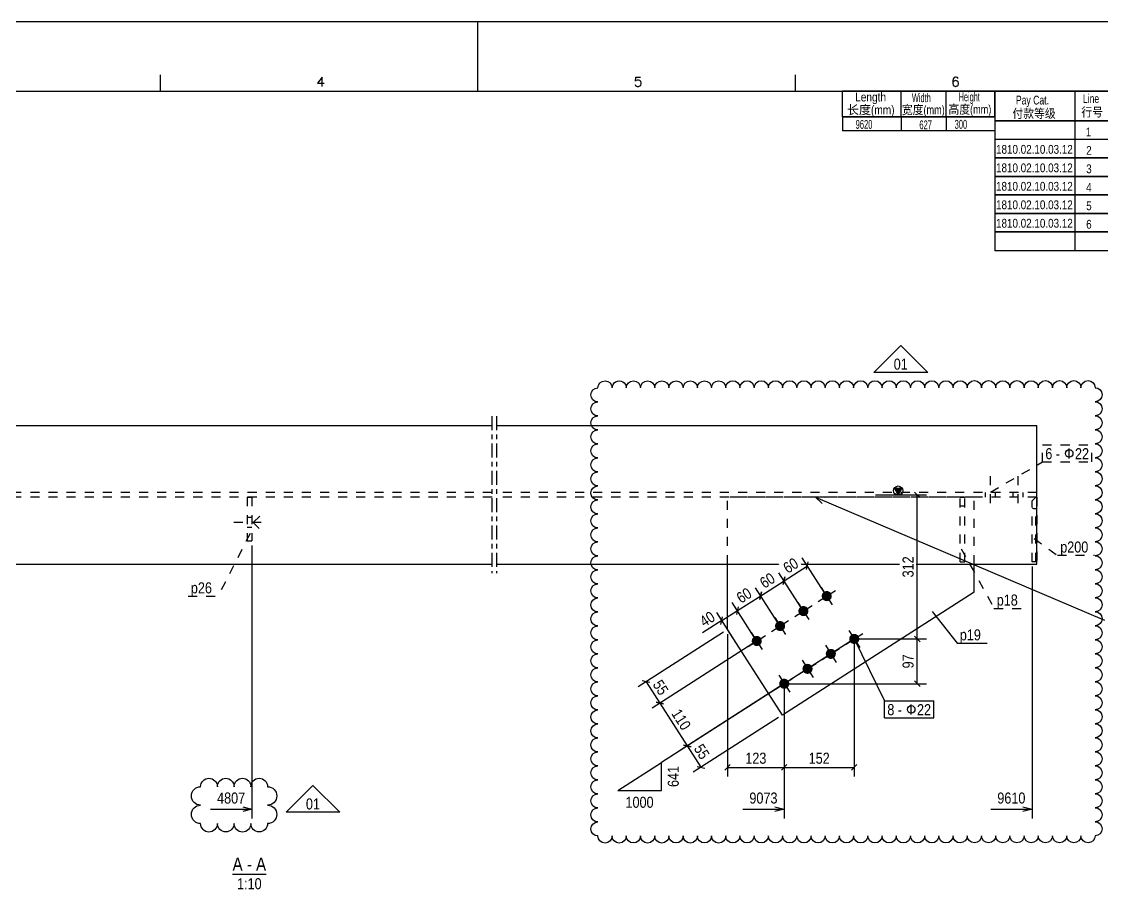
# Model space of a CAD drawing. Header units: millimetres. Extents: x -67 to 528, y -158 to 263.
# Drawn here: x 139.4 to 373.4, y 74.9 to 262.7 of the extents above; entities that cross this region are included whole.
import ezdxf

# ---------------------------------------------------------------- set-up
doc = ezdxf.new("R2010")
doc.units = ezdxf.units.MM
doc.linetypes.add('DXK_LINE_DOT2', pattern=[3.9198, 1.9599, -1.9599])
doc.linetypes.add('DXK_LINE_DOT3', pattern=[5.9187, 2.979, -0.9799, 0.9799, -0.9799])
doc.layers.add('WELD_LABELS', color=5, linetype='Continuous')
doc.styles.add('Arial', font='ARIAL.TTF', dxfattribs={"height": 0.2})
doc.styles.add('Arial Narrow', font='ARIALN.TTF', dxfattribs={"height": 0.2})

# ---------------------------------------------------------------- blocks, each defined once
blk = doc.blocks.new('Unknown-251777343-6207')
at = {"color": 7, "linetype": 'Continuous'}
for p, q in [((-66.84, 262.73), (528.16, 262.73)), ((238.17, 262.73), (238.17, 247.71)), ((169.43, 251.22), (169.43, 247.71)), ((204.47, 250.72), (203.52, 249.38)), ((204.47, 248.71), (204.47, 250.72)), ((272.35, 249.86), (272.45, 250.72)), ((272.45, 250.72), (273.4, 250.72)), ((306.92, 251.22), (306.92, 247.71)), ((341.34, 250.62), (341.15, 250.33)), ((341.62, 250.72), (341.34, 250.62)), ((341.81, 250.72), (341.62, 250.72)), ((342.1, 250.62), (341.81, 250.72)), ((342.19, 250.43), (342.1, 250.62)), ((203.52, 249.38), (204.95, 249.38)), ((272.26, 249.09), (272.35, 248.9)), ((272.45, 249.95), (272.35, 249.86)), ((272.35, 248.9), (272.45, 248.81)), ((272.73, 250.05), (272.45, 249.95)), ((272.45, 248.81), (272.73, 248.71)), ((273.02, 250.05), (272.73, 250.05)), ((272.73, 248.71), (273.02, 248.71)), ((273.3, 249.95), (273.02, 250.05)), ((273.02, 248.71), (273.3, 248.81)), ((273.49, 249.76), (273.3, 249.95)), ((273.3, 248.81), (273.49, 249)), ((273.59, 249.48), (273.49, 249.76)), ((273.49, 249), (273.59, 249.28)), ((273.59, 249.28), (273.59, 249.48)), ((341.15, 250.33), (341.05, 249.86)), ((341.05, 249.86), (341.05, 249.38)), ((341.15, 249.67), (341.05, 249.38)), ((341.05, 249.38), (341.15, 249)), ((341.34, 249.86), (341.15, 249.67)), ((341.15, 249), (341.34, 248.81)), ((341.62, 249.95), (341.34, 249.86)), ((341.34, 248.81), (341.62, 248.71)), ((341.72, 249.95), (341.62, 249.95)), ((341.62, 248.71), (341.72, 248.71)), ((342, 249.86), (341.72, 249.95)), ((341.72, 248.71), (342, 248.81)), ((342.19, 249.67), (342, 249.86)), ((342, 248.81), (342.19, 249)), ((342.29, 249.38), (342.19, 249.67)), ((342.19, 249), (342.29, 249.28)), ((342.29, 249.28), (342.29, 249.38)), ((-36.8, 247.71), (513.12, 247.71))]:
    blk.add_line(p, q, dxfattribs=at)
blk = doc.blocks.new('Unknown-251777343-11 - 2086')
at = {"color": 6, "linetype": 'Continuous'}
blk.add_line((185.1, 78.14), (192.37, 78.14), dxfattribs=at)
at = {"color": 0, "linetype": 'Continuous'}
for points in [[(187.29, 78.89), (187.29, 81.89), (185.1, 81.89), (185.1, 78.89)], [(191.4, 74.89), (191.4, 77.39), (186.07, 77.39), (186.07, 74.89)]]:
    blk.add_wipeout(points, dxfattribs=at)
at = {"color": 6, "linetype": 'Continuous', "style": 'Arial Narrow'}
blk.add_text('1:10', height=2.386, dxfattribs=at).set_placement((186.07, 74.89))
at = {"color": 0, "linetype": 'Continuous'}
blk.add_wipeout([(189.28, 78.89), (189.28, 81.89), (188.19, 81.89), (188.19, 78.89)], dxfattribs=at)
at = {"color": 6, "linetype": 'Continuous', "style": 'Arial Narrow'}
blk.add_text('A', height=2.86, dxfattribs=at).set_placement((185.1, 78.89))
at = {"color": 0, "linetype": 'Continuous'}
blk.add_wipeout([(192.37, 78.89), (192.37, 81.89), (190.18, 81.89), (190.18, 78.89)], dxfattribs=at)
at = {"color": 6, "linetype": 'Continuous', "style": 'Arial Narrow'}
for s, p in [('-', (188.19, 78.89)), ('A', (190.18, 78.89))]:
    blk.add_text(s, height=2.86, dxfattribs=at).set_placement(p)
blk = doc.blocks.new('Bolt-251777343-3902 - 2086')
at = {"color": 3, "linetype": 'DXK_LINE_DOT2'}
for p, q in [((349.22, 158.45), (349.22, 165.29)), ((349.22, 158.45), (349.22, 165.29)), ((349.22, 158.45), (349.22, 165.29)), ((355.22, 158.45), (355.22, 165.29)), ((355.22, 158.45), (355.22, 165.29)), ((355.22, 158.45), (355.22, 165.29)), ((348.12, 159.79), (348.12, 160.79)), ((348.12, 159.79), (348.12, 160.79)), ((348.12, 159.79), (348.12, 160.79)), ((350.32, 159.79), (350.32, 160.79)), ((350.32, 159.79), (350.32, 160.79)), ((350.32, 159.79), (350.32, 160.79)), ((354.12, 159.79), (354.12, 160.79)), ((354.12, 159.79), (354.12, 160.79)), ((354.12, 159.79), (354.12, 160.79)), ((356.32, 159.79), (356.32, 160.79)), ((356.32, 159.79), (356.32, 160.79)), ((356.32, 159.79), (356.32, 160.79))]:
    blk.add_line(p, q, dxfattribs=at)
blk = doc.blocks.new('Part-251777343-2087 - 2086')
at = {"color": 7, "linetype": 'DXK_LINE_DOT2'}
for p, q in [((188.29, 159.79), (188.29, 150.29)), ((188.29, 159.79), (189.29, 159.79)), ((189.29, 159.79), (189.29, 150.29)), ((188.29, 150.29), (189.29, 150.29))]:
    blk.add_line(p, q, dxfattribs=at)
at = {"color": 2, "linetype": 'Continuous'}
for q in [(190.99, 155.69), (190.89, 152.99)]:
    blk.add_line((189.59, 154.29), q, dxfattribs=at)
blk = doc.blocks.new('Part-251777343-2092 - 2086')
at = {"linetype": 'Continuous'}
blk.add_hatch(color=2, dxfattribs=at).paths.add_polyline_path([(329.22, 160.29), (328.42, 161.69), (330.02, 161.69)])
at = {"color": 4, "linetype": 'DXK_LINE_DOT3'}
for p, q in [((135.94, 177.29), (135.94, 143.29)), ((136.95, 177.29), (136.95, 143.29)), ((241.27, 177.29), (241.27, 143.29)), ((242.28, 177.29), (242.28, 143.29))]:
    blk.add_line(p, q, dxfattribs=at)
at = {"color": 2, "linetype": 'Continuous'}
for p, q in [((19, 175.29), (19, 145.29)), ((19, 175.29), (135.95, 175.29)), ((136.95, 175.29), (241.28, 175.29)), ((242.28, 175.29), (359.22, 175.29)), ((359.22, 145.29), (359.22, 175.29)), ((329.22, 160.29), (328.42, 161.69)), ((328.42, 161.69), (330.02, 161.69)), ((330.02, 161.69), (329.22, 160.29)), ((19, 145.29), (135.95, 145.29)), ((136.95, 145.29), (241.28, 145.29)), ((242.28, 145.29), (359.22, 145.29))]:
    blk.add_line(p, q, dxfattribs=at)
at = {"color": 7, "linetype": 'DXK_LINE_DOT2'}
for p, q in [((135.95, 160.79), (19, 160.79)), ((135.95, 159.79), (19, 159.79)), ((241.28, 160.79), (136.95, 160.79)), ((241.28, 159.79), (136.95, 159.79)), ((359.22, 160.79), (242.28, 160.79)), ((359.22, 159.79), (242.28, 159.79))]:
    blk.add_line(p, q, dxfattribs=at)
at = {"color": 2, "linetype": 'Continuous'}
blk.add_circle((329.22, 161.19), 1, dxfattribs=at)
blk = doc.blocks.new('Bolt-251777343-2093 - 2086')
at = {"color": 3, "linetype": 'DXK_LINE_DOT2'}
for p, q in [((189.29, 155.39), (188.29, 155.39)), ((189.29, 155.39), (188.29, 155.39)), ((189.29, 155.39), (188.29, 155.39)), ((191.28, 154.29), (184.94, 154.29)), ((191.28, 154.29), (184.94, 154.29)), ((191.28, 154.29), (184.94, 154.29)), ((189.29, 153.19), (188.29, 153.19)), ((189.29, 153.19), (188.29, 153.19)), ((189.29, 153.19), (188.29, 153.19))]:
    blk.add_line(p, q, dxfattribs=at)
blk = doc.blocks.new('Part-251777343-3893 - 2086')
at = {"color": 7, "linetype": 'DXK_LINE_DOT2'}
for p, q in [((342.66, 145.79), (342.66, 159.79)), ((342.66, 159.79), (343.66, 159.79)), ((343.66, 145.79), (343.66, 159.79)), ((343.66, 157.79), (342.66, 157.79)), ((342.66, 145.79), (343.66, 145.79))]:
    blk.add_line(p, q, dxfattribs=at)
blk = doc.blocks.new('Part-251777343-3894 - 2086')
at = {"color": 7, "linetype": 'DXK_LINE_DOT2'}
for p, q in [((345.66, 159.79), (292.28, 159.79)), ((292.28, 145.29), (292.28, 159.79)), ((345.66, 145.29), (345.66, 159.79))]:
    blk.add_line(p, q, dxfattribs=at)
at = {"color": 2, "linetype": 'Continuous'}
for p, q in [((292.28, 131.11), (292.28, 145.29)), ((345.66, 139.18), (345.66, 145.29)), ((345.66, 139.18), (304.14, 112.58)), ((304.14, 112.58), (292.28, 131.11))]:
    blk.add_line(p, q, dxfattribs=at)
blk = doc.blocks.new('Part-251777343-3898 - 2086')
at = {"color": 7, "linetype": 'DXK_LINE_DOT2'}
for p, q in [((358.22, 158.99), (359.02, 159.79)), ((359.22, 159.79), (359.02, 159.79)), ((359.22, 159.79), (359.22, 145.79)), ((358.22, 145.79), (358.22, 158.99)), ((358.22, 157.43), (358.53, 157.34)), ((358.53, 157.34), (359.02, 157.29)), ((359.02, 145.79), (359.02, 157.29)), ((359.02, 157.29), (359.22, 157.29)), ((359.22, 145.79), (358.22, 145.79))]:
    blk.add_line(p, q, dxfattribs=at)
blk = doc.blocks.new('Bolt-251777343-3900 - 2086')
at = {"linetype": 'Continuous'}
for points in [[(313.17, 139.27, -1), (314.36, 137.42, -1)], [(308.12, 136.03, -1), (309.31, 134.18, -1)], [(303.07, 132.79, -1), (304.26, 130.94, -1)], [(298.02, 129.56, -1), (299.2, 127.71, -1)], [(319.11, 130.01, -1), (320.29, 128.15, -1)], [(314.05, 126.77, -1), (315.24, 124.92, -1)], [(309, 123.53, -1), (310.19, 121.68, -1)], [(303.95, 120.3, -1), (305.14, 118.44, -1)]]:
    blk.add_hatch(color=3, dxfattribs=at).paths.add_polyline_path(points)
at = {"color": 3, "linetype": 'Continuous'}
for p, q in [((311.91, 137.16), (315.62, 139.53)), ((312.58, 140.19), (314.95, 136.49)), ((306.86, 133.92), (310.57, 136.29)), ((307.53, 136.96), (309.9, 133.25)), ((302.48, 133.72), (304.85, 130.02)), ((301.81, 130.68), (305.51, 133.06)), ((296.76, 127.45), (300.46, 129.82)), ((297.42, 130.48), (299.8, 126.78)), ((317.85, 127.89), (321.55, 130.27)), ((318.51, 130.93), (320.89, 127.23)), ((312.8, 124.66), (316.5, 127.03)), ((313.46, 127.7), (315.83, 123.99)), ((308.41, 124.46), (310.78, 120.75)), ((307.74, 121.42), (311.45, 123.79)), ((302.69, 118.18), (306.4, 120.56)), ((303.36, 121.22), (305.73, 117.52))]:
    blk.add_line(p, q, dxfattribs=at)
blk = doc.blocks.new('Cloud-251777343-5868 - 2086')
at = {"color": 1, "linetype": 'Continuous'}
blk.add_lwpolyline([(264.21, 183.42, -1), (267.28, 183.42, -1), (270.36, 183.43, -1), (273.43, 183.43, -1), (276.51, 183.43, -1), (279.59, 183.43, -1), (282.66, 183.43, -1), (285.74, 183.43, -1), (288.81, 183.43, -1), (291.89, 183.43, -1), (294.97, 183.44, -1), (298.04, 183.44, -1), (301.12, 183.44, -1), (304.19, 183.44, -1), (307.27, 183.44, -1), (310.35, 183.44, -1), (313.42, 183.44, -1), (316.5, 183.44, -1), (319.58, 183.45, -1), (322.65, 183.45, -1), (325.73, 183.45, -1), (328.8, 183.45, -1), (331.88, 183.45, -1), (334.96, 183.45, -1), (338.03, 183.45, -1), (341.11, 183.45, -1), (344.18, 183.46, -1), (347.26, 183.46, -1), (350.34, 183.46, -1), (353.41, 183.46, -1), (356.49, 183.46, -1), (359.56, 183.46, -1), (362.64, 183.46, -1), (365.72, 183.46, -1), (368.79, 183.47, -1), (371.87, 183.47, -1), (371.87, 180.44, -1), (371.87, 177.4, -1), (371.87, 174.37, -1), (371.87, 171.34, -1), (371.87, 168.31, -1), (371.87, 165.28, -1), (371.87, 162.25, -1), (371.87, 159.22, -1), (371.87, 156.19, -1), (371.87, 153.15, -1), (371.87, 150.12, -1), (371.87, 147.09, -1), (371.87, 144.06, -1), (371.87, 141.03, -1), (371.87, 138, -1), (371.87, 134.97, -1), (371.87, 131.94, -1), (371.87, 128.9, -1), (371.87, 125.87, -1), (371.87, 122.84, -1), (371.87, 119.81, -1), (371.87, 116.78, -1), (371.87, 113.75, -1), (371.87, 110.72, -1), (371.87, 107.69, -1), (371.87, 104.65, -1), (371.87, 101.62, -1), (371.87, 98.59, -1), (371.87, 95.56, -1), (371.87, 92.53, -1), (371.87, 89.5, -1), (371.87, 86.47, -1), (368.79, 86.47, -1), (365.72, 86.46, -1), (362.64, 86.46, -1), (359.56, 86.46, -1), (356.49, 86.46, -1), (353.41, 86.46, -1), (350.34, 86.46, -1), (347.26, 86.46, -1), (344.18, 86.46, -1), (341.11, 86.45, -1), (338.03, 86.45, -1), (334.96, 86.45, -1), (331.88, 86.45, -1), (328.8, 86.45, -1), (325.73, 86.45, -1), (322.65, 86.45, -1), (319.58, 86.45, -1), (316.5, 86.44, -1), (313.42, 86.44, -1), (310.35, 86.44, -1), (307.27, 86.44, -1), (304.19, 86.44, -1), (301.12, 86.44, -1), (298.04, 86.44, -1), (294.97, 86.44, -1), (291.89, 86.43, -1), (288.81, 86.43, -1), (285.74, 86.43, -1), (282.66, 86.43, -1), (279.59, 86.43, -1), (276.51, 86.43, -1), (273.43, 86.43, -1), (270.36, 86.43, -1), (267.28, 86.42, -1), (264.21, 86.42, -1), (264.21, 89.45, -1), (264.21, 92.49, -1), (264.21, 95.52, -1), (264.21, 98.55, -1), (264.21, 101.58, -1), (264.21, 104.61, -1), (264.21, 107.64, -1), (264.21, 110.67, -1), (264.21, 113.7, -1), (264.21, 116.74, -1), (264.21, 119.77, -1), (264.21, 122.8, -1), (264.21, 125.83, -1), (264.21, 128.86, -1), (264.21, 131.89, -1), (264.21, 134.92, -1), (264.21, 137.95, -1), (264.21, 140.99, -1), (264.21, 144.02, -1), (264.21, 147.05, -1), (264.21, 150.08, -1), (264.21, 153.11, -1), (264.21, 156.14, -1), (264.21, 159.17, -1), (264.21, 162.2, -1), (264.21, 165.24, -1), (264.21, 168.27, -1), (264.21, 171.3, -1), (264.21, 174.33, -1), (264.21, 177.36, -1), (264.21, 180.39, -1), (264.21, 183.42)], format="xyb", close=True, dxfattribs=at)
blk = doc.blocks.new('Cloud-251777343-5872 - 2086')
at = {"color": 1, "linetype": 'Continuous'}
blk.add_lwpolyline([(178.18, 97.09, -1), (181.81, 97.09, -1), (185.43, 97.09, -1), (189.06, 97.09, -1), (192.68, 97.09, -1), (192.68, 93.09, -1), (192.68, 89.09, -1), (189.06, 89.09, -1), (185.43, 89.09, -1), (181.81, 89.09, -1), (178.18, 89.09, -1), (178.18, 93.09, -1), (178.18, 97.09)], format="xyb", close=True, dxfattribs=at)
blk = doc.blocks.new('StraightDimension-251777343-4662 - 2086')
at = {"color": 7, "linetype": 'Continuous'}
for p, q in [((324.31, 160.29), (335.35, 160.29)), ((333.95, 159.69), (332.75, 160.89)), ((333.35, 129.08), (333.35, 160.29)), ((320.7, 129.08), (335.35, 129.08)), ((332.75, 129.68), (333.95, 128.48))]:
    blk.add_line(p, q, dxfattribs=at)
at = {"color": 0}
blk.add_wipeout([(333.05, 147.47), (329.55, 147.47), (329.55, 141.9), (333.05, 141.9)], dxfattribs=at)
at = {"color": 4, "style": 'Arial Narrow'}
blk.add_text('312', height=2.386, rotation=90.0002, dxfattribs=at).set_placement((332.55, 142.4))
blk = doc.blocks.new('StraightDimension-251777343-4760 - 2086')
at = {"color": 7, "linetype": 'Continuous'}
for p, q in [((297.77, 128.09), (275.93, 114.1)), ((303.7, 118.83), (281.86, 104.84)), ((278.44, 115), (276.79, 115.36)), ((277.61, 115.18), (283.55, 105.92)), ((282.72, 106.1), (284.38, 105.74))]:
    blk.add_line(p, q, dxfattribs=at)
at = {"color": 0}
blk.add_wipeout([(282.34, 108.37), (285.28, 110.26), (282.28, 114.95), (279.33, 113.06)], dxfattribs=at)
at = {"color": 4, "style": 'Arial Narrow'}
blk.add_text('110', height=2.386, rotation=-57.3531, dxfattribs=at).set_placement((280.02, 112.91))
blk = doc.blocks.new('StraightDimension-251777343-4711 - 2086')
at = {"color": 7, "linetype": 'Continuous'}
for p, q in [((294.4, 135.2), (299.45, 138.44)), ((303.12, 132.71), (298.35, 140.17)), ((299.27, 137.61), (299.63, 139.27)), ((298.07, 129.47), (293.29, 136.93)), ((294.58, 136.03), (294.22, 134.37))]:
    blk.add_line(p, q, dxfattribs=at)
at = {"color": 0}
blk.add_wipeout([(298.47, 138.16), (296.58, 141.11), (293.17, 138.93), (295.06, 135.98)], dxfattribs=at)
at = {"color": 4, "style": 'Arial Narrow'}
blk.add_text('60', height=2.386, rotation=32.6471, dxfattribs=at).set_placement((295.21, 136.67))
blk = doc.blocks.new('StraightDimension-251777343-4647 - 2086')
at = {"color": 7, "linetype": 'Continuous'}
for p, q in [((319.7, 128.08), (319.7, 99.26)), ((304.54, 118.37), (304.54, 99.26)), ((305.14, 101.86), (303.94, 100.66)), ((304.54, 101.26), (319.7, 101.26)), ((319.1, 100.66), (320.3, 101.86))]:
    blk.add_line(p, q, dxfattribs=at)
at = {"color": 0}
blk.add_wipeout([(314.91, 101.56), (314.91, 105.06), (309.34, 105.06), (309.34, 101.56)], dxfattribs=at)
at = {"color": 4, "style": 'Arial Narrow'}
blk.add_text('152', height=2.386, dxfattribs=at).set_placement((309.84, 102.06))
blk = doc.blocks.new('StraightDimension-251777343-4663 - 2086')
at = {"color": 7, "linetype": 'Continuous'}
for p, q in [((320.7, 129.08), (335.35, 129.08)), ((333.95, 128.48), (332.75, 129.68)), ((333.35, 119.37), (333.35, 129.08)), ((305.54, 119.37), (335.35, 119.37)), ((332.75, 119.97), (333.95, 118.77))]:
    blk.add_line(p, q, dxfattribs=at)
at = {"color": 0}
blk.add_wipeout([(333.05, 126.25), (329.55, 126.25), (329.55, 122.2), (333.05, 122.2)], dxfattribs=at)
at = {"color": 4, "style": 'Arial Narrow'}
blk.add_text('97', height=2.386, rotation=90.0002, dxfattribs=at).set_placement((332.55, 122.7))
blk = doc.blocks.new('StraightDimension-251777343-4712 - 2086')
at = {"color": 7, "linetype": 'Continuous'}
for p, q in [((298.07, 129.47), (293.29, 136.93)), ((294.58, 136.03), (294.22, 134.37)), ((294.7, 127.32), (289.93, 134.77)), ((290.85, 132.22), (291.21, 133.87)), ((291.03, 133.04), (294.4, 135.2))]:
    blk.add_line(p, q, dxfattribs=at)
at = {"color": 0}
blk.add_wipeout([(290.5, 133.06), (288.61, 136.01), (285.21, 133.83), (287.1, 130.88)], dxfattribs=at)
at = {"color": 7, "linetype": 'Continuous'}
blk.add_line((291.03, 133.04), (286.89, 130.39), dxfattribs=at)
blk.add_line((291.03, 133.04), (286.89, 130.39), dxfattribs=at)
at = {"color": 4, "style": 'Arial Narrow'}
blk.add_text('40', height=2.386, rotation=32.6471, dxfattribs=at).set_placement((287.25, 131.57))
blk = doc.blocks.new('StraightDimension-251777343-4648 - 2086')
at = {"color": 7, "linetype": 'Continuous'}
for p, q in [((292.28, 130.11), (292.28, 99.26)), ((304.54, 118.37), (304.54, 99.26)), ((292.88, 101.86), (291.68, 100.66)), ((292.28, 101.26), (304.54, 101.26)), ((303.94, 100.66), (305.14, 101.86))]:
    blk.add_line(p, q, dxfattribs=at)
at = {"color": 0}
blk.add_wipeout([(301.19, 101.56), (301.19, 105.06), (295.62, 105.06), (295.62, 101.56)], dxfattribs=at)
at = {"color": 4, "style": 'Arial Narrow'}
blk.add_text('123', height=2.386, dxfattribs=at).set_placement((296.12, 102.06))
blk = doc.blocks.new('StraightDimension-251777343-4761 - 2086')
at = {"color": 7, "linetype": 'Continuous'}
for p, q in [((291.43, 130.57), (272.96, 118.73)), ((297.77, 128.09), (275.93, 114.1)), ((275.48, 119.63), (273.82, 119.99)), ((274.65, 119.81), (277.61, 115.18)), ((276.79, 115.36), (278.44, 115))]:
    blk.add_line(p, q, dxfattribs=at)
at = {"color": 0}
blk.add_wipeout([(277.48, 115.96), (280.42, 117.84), (278.24, 121.25), (275.29, 119.36)], dxfattribs=at)
at = {"color": 4, "style": 'Arial Narrow'}
blk.add_text('55', height=2.386, rotation=-57.3531, dxfattribs=at).set_placement((275.98, 119.21))
blk = doc.blocks.new('StraightDimension-251777343-4709 - 2086')
at = {"color": 7, "linetype": 'Continuous'}
for p, q in [((313.23, 139.18), (308.45, 146.64)), ((309.38, 144.08), (309.74, 145.74)), ((308.17, 135.95), (303.4, 143.4)), ((304.51, 141.68), (309.56, 144.91)), ((304.69, 142.5), (304.32, 140.85))]:
    blk.add_line(p, q, dxfattribs=at)
at = {"color": 0}
blk.add_wipeout([(308.57, 144.64), (306.69, 147.59), (303.28, 145.4), (305.17, 142.45)], dxfattribs=at)
at = {"color": 4, "style": 'Arial Narrow'}
blk.add_text('60', height=2.386, rotation=32.6471, dxfattribs=at).set_placement((305.32, 143.15))
blk = doc.blocks.new('StraightDimension-251777343-4710 - 2086')
at = {"color": 7, "linetype": 'Continuous'}
for p, q in [((308.17, 135.95), (303.4, 143.4)), ((299.45, 138.44), (304.51, 141.68)), ((304.32, 140.85), (304.69, 142.5)), ((303.12, 132.71), (298.35, 140.17)), ((299.63, 139.27), (299.27, 137.61))]:
    blk.add_line(p, q, dxfattribs=at)
at = {"color": 0}
blk.add_wipeout([(303.52, 141.4), (301.63, 144.35), (298.23, 142.17), (300.11, 139.22)], dxfattribs=at)
at = {"color": 4, "style": 'Arial Narrow'}
blk.add_text('60', height=2.386, rotation=32.6471, dxfattribs=at).set_placement((300.26, 139.91))
blk = doc.blocks.new('StraightDimension-251777343-4759 - 2086')
at = {"color": 7, "linetype": 'Continuous'}
for p, q in [((303.7, 118.83), (281.86, 104.84)), ((303.3, 112.04), (284.83, 100.21)), ((284.38, 105.74), (282.72, 106.1)), ((283.55, 105.92), (286.52, 101.29)), ((285.69, 101.47), (287.34, 101.11))]:
    blk.add_line(p, q, dxfattribs=at)
at = {"color": 0}
blk.add_wipeout([(286.38, 102.06), (289.32, 103.95), (287.14, 107.36), (284.19, 105.47)], dxfattribs=at)
at = {"color": 4, "style": 'Arial Narrow'}
blk.add_text('55', height=2.386, rotation=-57.3531, dxfattribs=at).set_placement((284.88, 105.32))
blk = doc.blocks.new('AngleDimension-251777343-4792 - 2086')
at = {"color": 7, "linetype": 'Continuous'}
for p, q in [((318.86, 128.54), (277.96, 102.34)), ((268.49, 96.27), (277.96, 102.34)), ((277.96, 96.27), (277.96, 102.34)), ((268.49, 96.27), (277.96, 96.27))]:
    blk.add_line(p, q, dxfattribs=at)
at = {"color": 0}
for points in [[(282.21, 102.09), (278.71, 102.09), (278.71, 96.52), (282.21, 96.52)], [(276.77, 92.02), (276.77, 95.52), (269.68, 95.52), (269.68, 92.02)]]:
    blk.add_wipeout(points, dxfattribs=at)
at = {"color": 4, "style": 'Arial Narrow'}
blk.add_text('641', height=2.386, rotation=90.0002, dxfattribs=at).set_placement((281.71, 97.02))
blk.add_text('1000', height=2.386, dxfattribs=at).set_placement((270.18, 92.52))
blk = doc.blocks.new('StraightDimension-251777343-5466 - 2086')
at = {"color": 7, "linetype": 'Continuous'}
for p, q in [((358.22, 144.79), (358.22, 90.19)), ((349.25, 92.19), (358.22, 92.19)), ((356.22, 92.69), (358.22, 92.19)), ((358.22, 92.19), (356.22, 91.69))]:
    blk.add_line(p, q, dxfattribs=at)
at = {"color": 0}
blk.add_wipeout([(357.28, 92.94), (357.28, 96.44), (350.19, 96.44), (350.19, 92.94)], dxfattribs=at)
at = {"color": 4, "style": 'Arial Narrow'}
blk.add_text('9610', height=2.386, dxfattribs=at).set_placement((350.69, 93.44))
blk = doc.blocks.new('StraightDimension-251777343-5467 - 2086')
at = {"color": 7, "linetype": 'Continuous'}
for p, q in [((304.54, 118.37), (304.54, 90.19)), ((295.57, 92.19), (304.54, 92.19)), ((302.54, 92.69), (304.54, 92.19)), ((304.54, 92.19), (302.54, 91.69))]:
    blk.add_line(p, q, dxfattribs=at)
at = {"color": 0}
blk.add_wipeout([(303.61, 92.94), (303.61, 96.44), (296.51, 96.44), (296.51, 92.94)], dxfattribs=at)
at = {"color": 4, "style": 'Arial Narrow'}
blk.add_text('9073', height=2.386, dxfattribs=at).set_placement((297.01, 93.44))
blk = doc.blocks.new('StraightDimension-251777343-5468 - 2086')
at = {"color": 7, "linetype": 'Continuous'}
for p, q in [((189.29, 149.29), (189.29, 90.19)), ((180.32, 92.19), (189.29, 92.19)), ((187.29, 92.69), (189.29, 92.19)), ((189.29, 92.19), (187.29, 91.69))]:
    blk.add_line(p, q, dxfattribs=at)
at = {"color": 0}
blk.add_wipeout([(188.35, 92.94), (188.35, 96.44), (181.25, 96.44), (181.25, 92.94)], dxfattribs=at)
at = {"color": 4, "style": 'Arial Narrow'}
blk.add_text('4807', height=2.386, dxfattribs=at).set_placement((181.75, 93.44))
blk = doc.blocks.new('Unknown-251777343-6201')
at = {"color": 7, "linetype": 'Continuous'}
for p, q in [((513.12, 247.71), (350.24, 247.71)), ((350.24, 241.22), (350.24, 247.71)), ((367.52, 241.22), (367.52, 247.71)), ((375.59, 241.22), (375.59, 247.71)), ((383.03, 241.22), (383.03, 247.71)), ((400.97, 241.22), (400.97, 247.71)), ((414.68, 241.22), (414.68, 247.71)), ((438.61, 241.22), (438.61, 247.71)), ((451.41, 241.22), (451.41, 247.71)), ((466.47, 241.22), (466.47, 247.71)), ((478.43, 241.22), (478.43, 247.71)), ((490.45, 241.22), (490.45, 247.71)), ((501.11, 241.22), (501.11, 247.71)), ((513.12, 247.71), (513.12, 241.22)), ((513.11, 241.22), (350.17, 241.22)), ((350.17, 241.22), (513.12, 241.22)), ((350.17, 241.22), (350.17, 237.22)), ((367.5, 241.22), (367.5, 237.22)), ((375.5, 241.22), (375.5, 237.22)), ((383.06, 241.22), (383.06, 237.22)), ((400.98, 241.22), (400.98, 237.22)), ((414.72, 241.22), (414.72, 237.22)), ((438.65, 241.22), (438.65, 237.22)), ((451.41, 241.22), (451.41, 237.22)), ((466.46, 241.22), (466.46, 237.22)), ((478.46, 241.22), (478.46, 237.22)), ((490.46, 241.22), (490.46, 237.22)), ((501.12, 241.22), (501.12, 237.22)), ((513.12, 241.22), (513.12, 237.22)), ((513.11, 237.22), (350.17, 237.22)), ((513.12, 237.22), (350.17, 237.22)), ((350.17, 237.22), (350.17, 233.22)), ((367.5, 237.22), (367.5, 233.22)), ((367.5, 237.22), (367.5, 233.22)), ((375.5, 237.22), (375.5, 233.22)), ((383.06, 237.22), (383.06, 233.22)), ((400.98, 237.22), (400.98, 233.22)), ((414.72, 237.22), (414.72, 233.22)), ((438.66, 237.22), (438.66, 233.22)), ((451.41, 237.22), (451.41, 233.22)), ((466.46, 237.22), (466.46, 233.22)), ((478.46, 237.22), (478.46, 233.22)), ((490.46, 237.22), (490.46, 233.22)), ((501.12, 237.22), (501.12, 233.22)), ((513.12, 237.22), (513.12, 233.22)), ((350.17, 233.22), (513.12, 233.22)), ((513.12, 233.22), (350.17, 233.22)), ((350.17, 233.22), (350.17, 229.22)), ((367.5, 233.22), (367.5, 229.22)), ((367.5, 233.22), (367.5, 229.22)), ((375.5, 233.22), (375.5, 229.22)), ((383.06, 233.22), (383.06, 229.22)), ((400.98, 233.22), (400.98, 229.22)), ((414.72, 233.22), (414.72, 229.22)), ((438.66, 233.22), (438.66, 229.22)), ((451.41, 233.22), (451.41, 229.22)), ((466.46, 233.22), (466.46, 229.22)), ((478.46, 233.22), (478.46, 229.22)), ((490.46, 233.22), (490.46, 229.22)), ((501.12, 233.22), (501.12, 229.22)), ((513.12, 233.22), (513.12, 229.22)), ((350.17, 229.22), (513.12, 229.22)), ((513.12, 229.22), (350.17, 229.22)), ((350.17, 229.22), (350.17, 225.22)), ((367.5, 229.22), (367.5, 225.22)), ((367.5, 229.22), (367.5, 225.22)), ((375.5, 229.22), (375.5, 225.22)), ((383.06, 229.22), (383.06, 225.22)), ((400.98, 229.22), (400.98, 225.22)), ((414.72, 229.22), (414.72, 225.22)), ((438.66, 229.22), (438.66, 225.22)), ((451.41, 229.22), (451.41, 225.22)), ((466.46, 229.22), (466.46, 225.22)), ((478.46, 229.22), (478.46, 225.22)), ((490.46, 229.22), (490.46, 225.22)), ((501.12, 229.22), (501.12, 225.22)), ((513.12, 229.22), (513.12, 225.22)), ((350.17, 225.22), (513.12, 225.22)), ((513.12, 225.22), (350.17, 225.22)), ((350.17, 225.22), (350.17, 221.22)), ((367.5, 225.22), (367.5, 221.22)), ((367.5, 225.22), (367.5, 221.22)), ((375.5, 225.22), (375.5, 221.22)), ((383.06, 225.22), (383.06, 221.22)), ((400.98, 225.22), (400.98, 221.22)), ((414.72, 225.22), (414.72, 221.22)), ((438.66, 225.22), (438.66, 221.22)), ((451.41, 225.22), (451.41, 221.22)), ((466.46, 225.22), (466.46, 221.22)), ((478.46, 225.22), (478.46, 221.22)), ((490.46, 225.22), (490.46, 221.22)), ((501.12, 225.22), (501.12, 221.22)), ((513.12, 225.22), (513.12, 221.22)), ((350.17, 221.22), (513.12, 221.22)), ((513.12, 221.22), (350.17, 221.22)), ((350.17, 221.22), (350.17, 217.22)), ((367.5, 221.22), (367.5, 217.22)), ((367.5, 221.22), (367.5, 217.22)), ((375.5, 221.22), (375.5, 217.22)), ((383.06, 221.22), (383.06, 217.22)), ((400.98, 221.22), (400.98, 217.22)), ((414.72, 221.22), (414.72, 217.22)), ((438.66, 221.22), (438.66, 217.22)), ((451.41, 221.22), (451.41, 217.22)), ((466.46, 221.22), (466.46, 217.22)), ((478.46, 221.22), (478.46, 217.22)), ((490.46, 221.22), (490.46, 217.22)), ((501.12, 221.22), (501.12, 217.22)), ((513.12, 221.22), (513.12, 217.22)), ((350.16, 217.22), (350.16, 213.14)), ((513.05, 217.22), (350.16, 217.22)), ((350.17, 217.22), (513.12, 217.22)), ((367.48, 217.22), (367.48, 213.14)), ((375.48, 217.22), (375.48, 213.14)), ((383.08, 217.22), (383.08, 213.14)), ((401.04, 217.22), (401.04, 213.14)), ((414.7, 217.22), (414.7, 213.14)), ((451.37, 217.22), (451.37, 213.15)), ((466.44, 217.21), (466.44, 213.14)), ((478.26, 217.22), (478.26, 213.22)), ((490.44, 217.22), (490.44, 213.14)), ((501.11, 217.22), (501.11, 213.14)), ((513.12, 217.22), (513.12, 213.14)), ((513.05, 213.14), (350.16, 213.14))]:
    blk.add_line(p, q, dxfattribs=at)
at = {"color": 3, "style": 'Arial'}
for s, height, width, p in [('Pay Cat.', 1.91, 0.7, (354.71, 244.79)), ('Line', 1.91, 0.7, (369.22, 245.11)), ('Qty.', 1.91, 0.7, (376.88, 244.85)), ('Mark', 1.91, 0.7, (384.84, 244.97)), ('Sub Mark', 1.91, 0.7, (402.44, 245.17)), ('Description', 1.9102, 0.7, (417.24, 245.06)), ('ABM', 1.91, 0.7, (482.5, 244.85)), ('Weight', 1.91, 0.7, (491.57, 244.85)), ('REMARK', 1.91, 0.7, (502.5, 244.85)), ('行号', 1.91, 0.9, (368.88, 242.18)), ('数量', 1.91, 0.9, (376.88, 242.18)), ('构件号', 1.91, 0.9, (384.52, 242.13)), ('次构件号', 1.91, 0.9, (402.17, 242.33)), ('截面尺寸', 1.91, 0.9, (416.95, 241.99)), ('材料订单号', 1.91, 0.9, (478.5, 242.18)), ('重量(kg)', 1.91, 0.9, (491.57, 242.18)), ('备 注', 1.91, 0.9, (503.83, 242.18))]:
    blk.add_text(s, height=height, dxfattribs=dict(at, width=width)).set_placement(p)
at = {"color": 3, "linetype": 'Continuous'}
for s, height, style, width, p in [('Material', 1.91, 'Arial', 0.7, (440.7, 244.84)), ('Finish', 1.91, 'Arial', 0.7, (468.64, 244.84)), ('付款等级', 1.91, 'Arial', 0.9, (353.96, 241.89)), ('材质', 1.91, 'Arial', 0.9, (441.77, 241.71)), ('油漆', 1.91, 'Arial', 0.7, (469.18, 242.1)), ('1', 1.91, 'Arial', 0.8, (369.84, 237.89)), ('1', 1.91, 'Arial', 0.8, (376.83, 237.89)), ('Beam', 1.91, 'Arial', 0.8, (416.84, 238.31)), ('1810.02.10.03.12', 1.9102, 'Arial', 0.8, (350.41, 234.12)), ('2', 1.91, 'Arial', 0.8, (369.93, 233.9)), ('1', 1.91, 'Arial', 0.8, (376.83, 233.89)), ('BE022', 2.022, 'Arial', 0.88, (402.63, 233.98)), ('HW300x300x10x15', 1.9089, 'Arial Narrow', 0.8, (416.64, 233.96)), ('Q355B', 1.91, 'Arial', 0.6, (440.14, 234.08)), ('9620', 1.91, 'Arial', 0.8, (453.7, 234.09)), ('G', 1.91, 'Arial', 0.8, (469.54, 234.14)), ('895.53', 1.91, 'Arial', 0.7, (491.1, 234.09)), ('1810.02.10.03.12', 1.9102, 'Arial', 0.8, (350.41, 230.12)), ('3', 1.91, 'Arial', 0.8, (369.93, 229.9)), ('2', 1.91, 'Arial', 0.8, (376.83, 229.89)), ('p18', 2.022, 'Arial', 0.88, (402.63, 229.98)), ('PL10x69', 1.909, 'Arial Narrow', 0.8, (416.64, 229.96)), ('Q355B', 1.91, 'Arial', 0.6, (440.14, 230.08)), ('140', 1.91, 'Arial', 0.8, (453.7, 230.09)), ('G', 1.91, 'Arial', 0.8, (469.54, 230.14)), ('1.42', 1.91, 'Arial', 0.7, (491.1, 230.09)), ('1810.02.10.03.12', 1.9102, 'Arial', 0.8, (350.41, 226.12)), ('4', 1.91, 'Arial', 0.8, (369.93, 225.9)), ('2', 1.91, 'Arial', 0.8, (376.83, 225.89)), ('p19', 2.022, 'Arial', 0.88, (402.63, 225.98)), ('PL16x472.1', 1.909, 'Arial Narrow', 0.8, (416.64, 225.96)), ('Q355B', 1.91, 'Arial', 0.6, (440.14, 226.08)), ('534', 1.91, 'Arial', 0.8, (453.7, 226.09)), ('G', 1.91, 'Arial', 0.8, (469.54, 226.14)), ('46.68', 1.91, 'Arial', 0.7, (491.1, 226.09)), ('1810.02.10.03.12', 1.9102, 'Arial', 0.8, (350.41, 222.12)), ('5', 1.91, 'Arial', 0.8, (369.93, 221.9)), ('1', 1.91, 'Arial', 0.8, (376.83, 221.89)), ('p26', 2.022, 'Arial', 0.88, (402.63, 221.98)), ('PL10x95', 1.909, 'Arial Narrow', 0.8, (416.64, 221.96)), ('Q355B', 1.91, 'Arial', 0.6, (440.14, 222.08)), ('200', 1.91, 'Arial', 0.8, (453.7, 222.09)), ('G', 1.91, 'Arial', 0.8, (469.54, 222.14)), ('1.49', 1.91, 'Arial', 0.7, (491.1, 222.09)), ('1810.02.10.03.12', 1.9102, 'Arial', 0.8, (350.41, 218.12)), ('p200', 2.022, 'Arial', 0.88, (402.63, 217.98)), ('Q355B', 1.91, 'Arial', 0.6, (440.14, 218.08)), ('268', 1.91, 'Arial', 0.8, (453.7, 218.09)), ('G', 1.91, 'Arial', 0.8, (469.54, 218.14)), ('5.51', 1.91, 'Arial', 0.7, (491.1, 218.09)), ('6', 1.91, 'Arial', 0.8, (369.93, 217.9)), ('2', 1.91, 'Arial', 0.8, (376.83, 217.89)), ('PL10x140', 1.909, 'Arial Narrow', 0.8, (416.64, 217.96)), ('TOTAL', 2.022, 'Arial', 0.7, (480.93, 214.06)), ('950.63', 1.91, 'Arial', 0.7, (491.01, 214.17))]:
    blk.add_text(s, height=height, dxfattribs=dict(at, style=style, width=width)).set_placement(p)
at = {"color": 3, "style": 'Arial'}
for s, p in [('Length', (453.7, 244.84)), ('长度(mm)', (453.7, 242.17))]:
    blk.add_text(s, height=1.91, dxfattribs=at).set_placement(p)
at = {"color": 3, "linetype": 'Continuous', "style": 'Arial'}
blk.add_text('BE022', height=1.91, dxfattribs=at).set_placement((384.32, 237.89))
blk = doc.blocks.new('Unknown-251777343-6206')
at = {"color": 7, "linetype": 'Continuous'}
for p, q in [((317.14, 242.13), (317.14, 247.71)), ((350.17, 247.71), (317.14, 247.71)), ((329.85, 242.13), (329.85, 247.71)), ((339.63, 242.12), (339.63, 247.7)), ((350.17, 242.13), (350.17, 247.71)), ((350.17, 242.13), (317.14, 242.13)), ((317.14, 242.11), (350.17, 242.11)), ((317.14, 242.11), (317.14, 239.11)), ((329.9, 242.11), (329.9, 239.11)), ((339.63, 242.11), (339.63, 239.11)), ((350.17, 242.11), (350.17, 239.11)), ((350.17, 239.11), (317.14, 239.11))]:
    blk.add_line(p, q, dxfattribs=at)
at = {"color": 3, "style": 'Arial Narrow'}
for s, p in [('Length', (319.91, 245.45)), ('长度(mm)', (318.13, 242.67))]:
    blk.add_text(s, height=1.909, dxfattribs=at).set_placement(p)
at = {"color": 3, "linetype": 'Continuous', "style": 'Arial Narrow'}
for s, width, p in [('Width', 0.7, (332.2, 245.3)), ('Height', 0.7, (342.31, 245.48)), ('宽度(mm)', 0.9, (330.02, 242.68)), ('高度(mm)', 0.9, (340.11, 242.78)), ('9620', 0.65, (320.02, 239.53)), ('627', 0.65, (333.81, 239.43)), ('300', 0.65, (341.45, 239.54))]:
    blk.add_text(s, height=1.909, dxfattribs=dict(at, width=width)).set_placement(p)
blk = doc.blocks.new('Mark-251777343-2140 - 2086')
at = {"color": 7, "linetype": 'DXK_LINE_DOT2'}
blk.add_line((188.89, 151.9), (181.99, 138.34), dxfattribs=at)
at = {"color": 0}
blk.add_wipeout([(180.64, 138.94), (180.64, 141.44), (176.07, 141.44), (176.07, 138.94)], dxfattribs=at)
blk.add_wipeout([(180.64, 138.94), (180.64, 141.44), (176.07, 141.44), (176.07, 138.94)], dxfattribs=at)
at = {"color": 7, "linetype": 'DXK_LINE_DOT2'}
blk.add_line((175.47, 138.34), (181.99, 138.34), dxfattribs=at)
at = {"color": 3, "style": 'Arial Narrow'}
blk.add_text('p26', height=2.386, dxfattribs=at).set_placement((176.07, 138.94))
blk = doc.blocks.new('Text-251777343-5876 - 2086')
at = {"color": 0, "linetype": 'Continuous'}
blk.add_wipeout([(204.02, 92.16), (204.02, 94.66), (200.98, 94.66), (200.98, 92.16)], dxfattribs=at)
at = {"color": 1, "linetype": 'Continuous'}
for p, q in [((196.68, 91.56), (202.5, 97.38)), ((202.5, 97.38), (208.32, 91.56)), ((208.32, 91.56), (196.68, 91.56))]:
    blk.add_line(p, q, dxfattribs=at)
at = {"color": 1, "linetype": 'Continuous', "style": 'Arial Narrow'}
blk.add_text('01', height=2.386, dxfattribs=at).set_placement((200.98, 92.16))
blk = doc.blocks.new('Mark-251777343-4806 - 2086')
at = {"color": 0}
blk.add_wipeout([(328.39, 112.57), (328.39, 115.07), (326.87, 115.07), (326.87, 112.57)], dxfattribs=at)
blk.add_wipeout([(328.39, 112.57), (328.39, 115.07), (326.87, 115.07), (326.87, 112.57)], dxfattribs=at)
at = {"color": 7, "linetype": 'Continuous'}
for p in [(319.7, 129.08), (326.27, 111.97)]:
    blk.add_line(p, (326.27, 115.67), dxfattribs=at)
at = {"color": 0}
blk.add_wipeout([(330.05, 112.57), (330.05, 115.07), (329.14, 115.07), (329.14, 112.57)], dxfattribs=at)
blk.add_wipeout([(330.05, 112.57), (330.05, 115.07), (329.14, 115.07), (329.14, 112.57)], dxfattribs=at)
at = {"color": 3, "style": 'Arial Narrow'}
blk.add_text('8', height=2.39, dxfattribs=at).set_placement((326.87, 112.57))
at = {"color": 0}
blk.add_wipeout([(333.3, 112.57), (333.3, 115.07), (330.8, 115.07), (330.8, 112.57)], dxfattribs=at)
at = {"color": 3, "linetype": 'Continuous'}
blk.add_line((332.05, 112.69), (332.05, 114.88), dxfattribs=at)
at = {"color": 3, "style": 'Arial Narrow'}
blk.add_text('-', height=2.39, dxfattribs=at).set_placement((329.14, 112.57))
at = {"color": 0}
blk.add_wipeout([(336.35, 112.57), (336.35, 115.07), (333.3, 115.07), (333.3, 112.57)], dxfattribs=at)
blk.add_wipeout([(336.35, 112.57), (336.35, 115.07), (333.3, 115.07), (333.3, 112.57)], dxfattribs=at)
at = {"color": 7, "linetype": 'Continuous'}
for p, q in [((326.27, 115.67), (336.95, 115.67)), ((336.95, 111.97), (336.95, 115.67)), ((326.27, 111.97), (336.95, 111.97))]:
    blk.add_line(p, q, dxfattribs=at)
at = {"color": 3, "linetype": 'Continuous'}
blk.add_circle((332.05, 113.82), 0.812, dxfattribs=at)
at = {"color": 3, "style": 'Arial Narrow'}
blk.add_text('22', height=2.386, dxfattribs=at).set_placement((333.3, 112.57))
blk = doc.blocks.new('Mark-251777343-4812 - 2086')
at = {"color": 0}
blk.add_wipeout([(347.14, 128.77), (347.14, 131.27), (342.57, 131.27), (342.57, 128.77)], dxfattribs=at)
blk.add_wipeout([(347.14, 128.77), (347.14, 131.27), (342.57, 131.27), (342.57, 128.77)], dxfattribs=at)
at = {"color": 7, "linetype": 'Continuous'}
for p, q in [((336.59, 135.03), (341.97, 128.17)), ((341.97, 128.17), (348.49, 128.17))]:
    blk.add_line(p, q, dxfattribs=at)
at = {"color": 3, "style": 'Arial Narrow'}
blk.add_text('p19', height=2.386, dxfattribs=at).set_placement((342.57, 128.77))
blk = doc.blocks.new('Mark-251777343-4818 - 2086')
at = {"color": 0}
blk.add_wipeout([(355.13, 136.3), (355.13, 138.8), (350.56, 138.8), (350.56, 136.3)], dxfattribs=at)
blk.add_wipeout([(355.13, 136.3), (355.13, 138.8), (350.56, 138.8), (350.56, 136.3)], dxfattribs=at)
at = {"color": 7, "linetype": 'DXK_LINE_DOT2'}
for p, q in [((342.89, 148.62), (349.96, 135.7)), ((349.96, 135.7), (356.48, 135.7))]:
    blk.add_line(p, q, dxfattribs=at)
at = {"color": 3, "style": 'Arial Narrow'}
blk.add_text('p18', height=2.386, dxfattribs=at).set_placement((350.56, 136.3))
blk = doc.blocks.new('Mark-251777343-4840 - 2086')
at = {"color": 0}
blk.add_wipeout([(370.41, 147.79), (370.41, 150.29), (364.31, 150.29), (364.31, 147.79)], dxfattribs=at)
blk.add_wipeout([(370.41, 147.79), (370.41, 150.29), (364.31, 150.29), (364.31, 147.79)], dxfattribs=at)
at = {"color": 7, "linetype": 'DXK_LINE_DOT2'}
for p, q in [((358.67, 150.81), (363.71, 147.19)), ((363.71, 147.19), (371.76, 147.19))]:
    blk.add_line(p, q, dxfattribs=at)
at = {"color": 3, "style": 'Arial Narrow'}
blk.add_text('p200', height=2.386, dxfattribs=at).set_placement((364.31, 147.79))
blk = doc.blocks.new('Mark-251777343-6239 - 2086')
at = {"color": 0}
blk.add_wipeout([(362.6, 167.99), (362.6, 170.49), (361.08, 170.49), (361.08, 167.99)], dxfattribs=at)
blk.add_wipeout([(362.6, 167.99), (362.6, 170.49), (361.08, 170.49), (361.08, 167.99)], dxfattribs=at)
at = {"color": 7, "linetype": 'DXK_LINE_DOT2'}
for p, q in [((360.48, 167.39), (360.48, 171.09)), ((349.22, 160.89), (360.48, 167.39))]:
    blk.add_line(p, q, dxfattribs=at)
at = {"color": 0}
blk.add_wipeout([(364.26, 167.99), (364.26, 170.49), (363.35, 170.49), (363.35, 167.99)], dxfattribs=at)
blk.add_wipeout([(364.26, 167.99), (364.26, 170.49), (363.35, 170.49), (363.35, 167.99)], dxfattribs=at)
at = {"color": 3, "style": 'Arial Narrow'}
blk.add_text('6', height=2.39, dxfattribs=at).set_placement((361.08, 167.99))
at = {"color": 0}
blk.add_wipeout([(367.51, 167.99), (367.51, 170.49), (365.01, 170.49), (365.01, 167.99)], dxfattribs=at)
at = {"color": 3, "linetype": 'Continuous'}
blk.add_line((366.26, 168.11), (366.26, 170.3), dxfattribs=at)
at = {"color": 3, "style": 'Arial Narrow'}
blk.add_text('-', height=2.39, dxfattribs=at).set_placement((363.35, 167.99))
at = {"color": 0}
blk.add_wipeout([(370.56, 167.99), (370.56, 170.49), (367.51, 170.49), (367.51, 167.99)], dxfattribs=at)
blk.add_wipeout([(370.56, 167.99), (370.56, 170.49), (367.51, 170.49), (367.51, 167.99)], dxfattribs=at)
at = {"color": 7, "linetype": 'DXK_LINE_DOT2'}
for p, q in [((360.48, 171.09), (371.16, 171.09)), ((371.16, 167.39), (371.16, 171.09)), ((360.48, 167.39), (371.16, 167.39))]:
    blk.add_line(p, q, dxfattribs=at)
at = {"color": 3, "linetype": 'Continuous'}
blk.add_circle((366.26, 169.24), 0.812, dxfattribs=at)
at = {"color": 3, "style": 'Arial Narrow'}
blk.add_text('22', height=2.386, dxfattribs=at).set_placement((367.51, 167.99))
blk = doc.blocks.new('Text-251777343-5878 - 2086')
at = {"color": 0, "linetype": 'Continuous'}
blk.add_wipeout([(331.31, 187.38), (331.31, 189.88), (328.26, 189.88), (328.26, 187.38)], dxfattribs=at)
at = {"color": 1, "linetype": 'Continuous'}
for p, q in [((323.96, 186.78), (329.79, 192.61)), ((329.79, 192.61), (335.61, 186.78)), ((335.61, 186.78), (323.96, 186.78))]:
    blk.add_line(p, q, dxfattribs=at)
at = {"color": 1, "linetype": 'Continuous', "style": 'Arial Narrow'}
blk.add_text('01', height=2.386, dxfattribs=at).set_placement((328.26, 187.38))

msp = doc.modelspace()

# ---------------------------------------------------------------- linework, layer by layer
at = {"layer": 'WELD_LABELS', "color": 5}
for p in [(313.34, 159.68), (312.8, 158.42)]:
    msp.add_line(p, (311.35, 159.79), dxfattribs=at)

# ---------------------------------------------------------------- block references
for name in ['Unknown-251777343-6207', 'Unknown-251777343-6206', 'Unknown-251777343-6201', 'Cloud-251777343-5868 - 2086', 'Part-251777343-2092 - 2086', 'Bolt-251777343-3902 - 2086', 'Part-251777343-2087 - 2086', 'Part-251777343-3894 - 2086', 'Part-251777343-3893 - 2086', 'Part-251777343-3898 - 2086', 'Bolt-251777343-2093 - 2086', 'Bolt-251777343-3900 - 2086', 'Cloud-251777343-5872 - 2086']:
    msp.add_blockref(name, (0, 0))

# ---------------------------------------------------------------- next in the draw order: block references
for name in ['Text-251777343-5878 - 2086', 'Mark-251777343-6239 - 2086', 'StraightDimension-251777343-4662 - 2086', 'Mark-251777343-4840 - 2086', 'StraightDimension-251777343-5468 - 2086', 'StraightDimension-251777343-5466 - 2086', 'StraightDimension-251777343-4711 - 2086', 'StraightDimension-251777343-4760 - 2086', 'Text-251777343-5876 - 2086', 'Unknown-251777343-11 - 2086']:
    msp.add_blockref(name, (0, 0))

# ---------------------------------------------------------------- next in the draw order: block references
for name in ['Mark-251777343-2140 - 2086', 'StraightDimension-251777343-4709 - 2086', 'StraightDimension-251777343-4712 - 2086', 'StraightDimension-251777343-4647 - 2086']:
    msp.add_blockref(name, (0, 0))

# ---------------------------------------------------------------- next in the draw order: block references
for name in ['StraightDimension-251777343-4710 - 2086', 'StraightDimension-251777343-4663 - 2086']:
    msp.add_blockref(name, (0, 0))

# ---------------------------------------------------------------- next in the draw order: block references
msp.add_blockref('StraightDimension-251777343-4648 - 2086', (0, 0))

# ---------------------------------------------------------------- next in the draw order: block references
msp.add_blockref('StraightDimension-251777343-4761 - 2086', (0, 0))

# ---------------------------------------------------------------- next in the draw order: block references
msp.add_blockref('StraightDimension-251777343-4759 - 2086', (0, 0))

# ---------------------------------------------------------------- next in the draw order: block references
msp.add_blockref('AngleDimension-251777343-4792 - 2086', (0, 0))

# ---------------------------------------------------------------- next in the draw order: block references
for name in ['Mark-251777343-4806 - 2086', 'StraightDimension-251777343-5467 - 2086']:
    msp.add_blockref(name, (0, 0))

# ---------------------------------------------------------------- next in the draw order: block references
msp.add_blockref('Mark-251777343-4812 - 2086', (0, 0))

# ---------------------------------------------------------------- next in the draw order: block references
msp.add_blockref('Mark-251777343-4818 - 2086', (0, 0))

# ---------------------------------------------------------------- next in the draw order: linework, layer by layer
msp.add_line((311.35, 159.79), (373.91, 133.14), dxfattribs=at)

doc.saveas('drawing.dxf')
